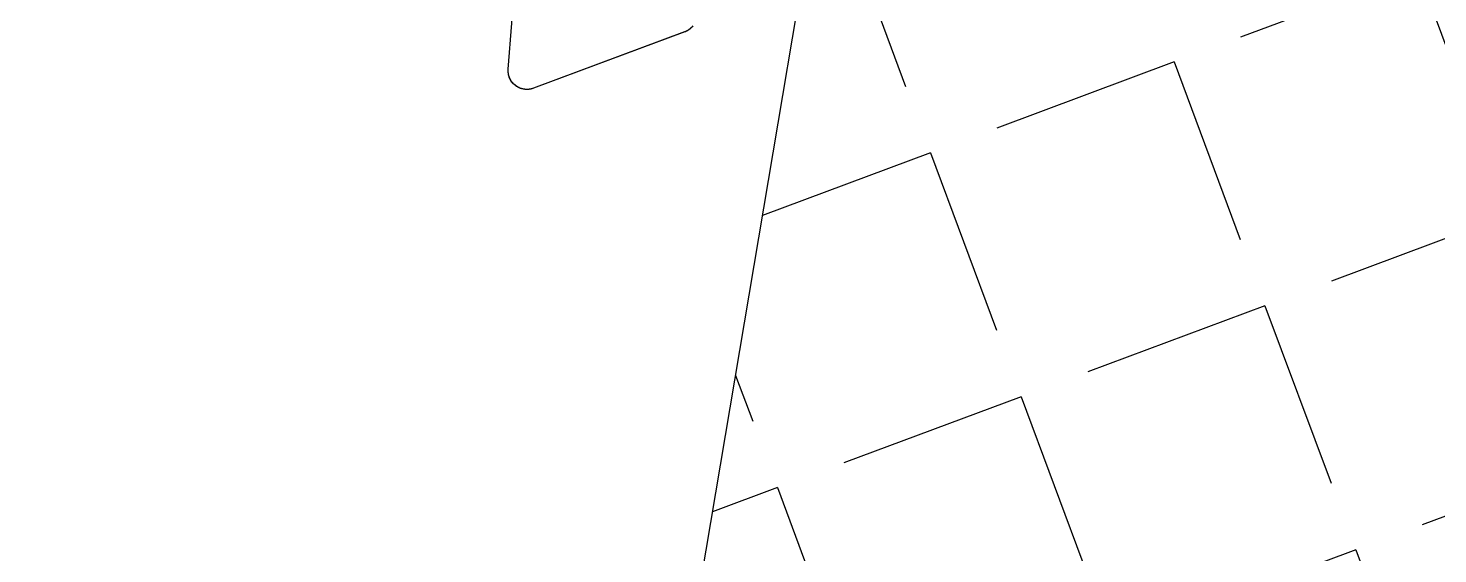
# Model space of a CAD drawing. Extents: x 12199666 to 24617114, y 1197707 to 2548648.
# Drawn here: x 12321446 to 12321460.9, y 1285271.43 to 1285276.98 of the extents above; entities that cross this region are included whole.
import ezdxf

# ---------------------------------------------------------------- set-up
doc = ezdxf.new("R2010")
doc.units = 0
doc.header["$LTSCALE"] = 10
doc.header["$MEASUREMENT"] = 0
doc.layers.add('TX-PLAN-T1-F11$0$_EDO-ALUMINIUM-SECTION', color=90, linetype='Continuous', lineweight=30)
for name, color, linetype in [('TX-PLAN-T1-F11$0$F-Alum', 4, 'Continuous'), ('TX-PLAN-T1-F11$0$F_MISC', 8, 'Continuous'), ('TX-PLAN-T1-F11$0$Hatch', 8, 'Continuous'), ('TX-PLAN-T1-F11$0$Hatch @ 1', 8, 'Continuous')]:
    doc.layers.add(name, color=color, linetype=linetype)

# ---------------------------------------------------------------- blocks, each defined once
blk = doc.blocks.new('TX-PLAN-T1-F11$0$A$C455C3A01-flat-3')
at = {"layer": 'TX-PLAN-T1-F11$0$Hatch @ 1'}
h = blk.add_hatch(dxfattribs=at)
h.set_pattern_fill('ACET-2D-M_SYNTHETIC-PISA', color=256, angle=3.877988115356716e-08, pattern_type=2)
h.set_pattern_definition([(90.00000003877987, (-33205.42495895415, -50428.68267056812), (-6.000000000000002, -4.061019290577003e-09), []), (90.00000003877987, (-33204.67495895415, -50428.68267056761), (-6.000000000000002, -4.061019290577003e-09), []), (90.00000003877987, (-33203.92495895415, -50428.6826705671), (-6.000000000000002, -4.061019290577003e-09), []), (90.00000003877987, (-33201.67495895415, -50428.68267056558), (-6.000000000000002, -4.061019290577003e-09), [])])
edge = h.paths.add_edge_path()
edge.add_line((-4.833974595538166, -1.000000003332389), (-6.62320507937693, -2.033012706437148))
edge.add_ellipse((-6.873205079682521, -1.600000004713365), major_axis=(0.0002120284116244875, 0.4999999550418579), ratio=0.9999999999999949, start_angle=180.024296706161, end_angle=210.0242967055074, ccw=False)
edge.add_line((-6.873205079333275, -2.100000004713365), (-6.899999998575367, -2.100000004727917))
edge.add_ellipse((-6.899999998924613, -1.600000004727917), major_axis=(0.0002120284116244875, 0.4999999550418579), ratio=0.9999999999999949, start_angle=90.02429670616112, end_angle=180.0242967061611, ccw=False)
edge.add_line((-7.399999998917338, -1.600000005069887), (-7.400000001085573, 1.599999994927202))
edge.add_ellipse((-6.900000001092849, 1.599999995269172), major_axis=(0.0002120284116244875, 0.4999999550418579), ratio=0.9999999999999949, start_angle=0.024296706161123893, end_angle=90.02429670616112, ccw=False)
edge.add_line((-6.900000001420267, 2.099999995269172), (-6.873205082178174, 2.099999995283724))
edge.add_ellipse((-6.873205081850756, 1.599999995291), major_axis=(0.0002120284116244875, 0.4999999550418579), ratio=0.9999999999999949, start_angle=330.0242967053823, end_angle=360.0242967053273, ccw=False)
edge.add_line((-6.623205082134518, 2.033012697349477), (-4.833974596891494, 0.9999999966676114))
edge.add_line((-4.833974596891494, 0.9999999966676114), (4.833974595538166, 1.000000003208697))
edge.add_line((4.833974595538166, 1.000000003215973), (6.62320507937693, 2.033012706320733))
edge.add_ellipse((6.873205079667969, 1.60000000459695), major_axis=(0.0002120284116244875, 0.4999999550418579), ratio=0.9999999999999949, start_angle=0.024296706161123893, end_angle=30.02429670550748, ccw=False)
edge.add_line((6.873205079333275, 2.10000000459695), (6.899999998575367, 2.100000004618778))
edge.add_ellipse((6.899999998910062, 1.600000004611502), major_axis=(0.0002120284116244875, 0.4999999550418579), ratio=0.9999999999999949, start_angle=270.0242966669742, end_angle=360.024296706161, ccw=False)
edge.add_line((7.399999998917338, 1.600000004953472), (7.400000001085573, -1.599999995043618))
edge.add_ellipse((6.900000001078297, -1.599999995385588), major_axis=(0.0002120284116244875, 0.4999999550418579), ratio=0.9999999999999949, start_angle=180.024296706161, end_angle=270.0242966669742, ccw=False)
edge.add_line((6.900000001420267, -2.099999995385588), (6.873205082178174, -2.09999999540014))
edge.add_ellipse((6.873205081828928, -1.599999995407416), major_axis=(0.0002120284116244875, 0.4999999550418579), ratio=0.9999999999999949, start_angle=150.0242967053824, end_angle=180.0242967053273, ccw=False)
edge.add_line((6.623205082134518, -2.033012697465892), (4.83397459689877, -0.9999999967840267))
edge.add_line((4.833974596891494, -0.9999999967840267), (-4.833974595538166, -1.000000003325113))
blk = doc.blocks.new('TX-PLAN-T1-F11$0$A$C455C3A01-flat-7')
at = {"layer": 'TX-PLAN-T1-F11$0$Hatch @ 1'}
h = blk.add_hatch(dxfattribs=at)
h.set_pattern_fill('ACET-2D-M_SYNTHETIC-PISA', color=256, angle=3.883087180672344e-08, pattern_type=2)
h.set_pattern_definition([(90.00000003883086, (-33205.42495850848, -50428.68267071641), (-6.000000000000002, -4.06635901923624e-09), []), (90.00000003883086, (-33204.67495850848, -50428.6826707159), (-6.000000000000002, -4.06635901923624e-09), []), (90.00000003883086, (-33203.92495850848, -50428.68267071539), (-6.000000000000002, -4.06635901923624e-09), []), (90.00000003883086, (-33201.67495850848, -50428.68267071386), (-6.000000000000002, -4.06635901923624e-09), [])])
edge = h.paths.add_edge_path()
edge.add_line((-4.833974595509062, -1.000000003303285), (-6.623205079333275, -2.033012706400768))
edge.add_ellipse((-6.873205079624313, -1.600000004691537), major_axis=(0.09602971687854733, 0.490691648061329), ratio=0.9999999999860073, start_angle=191.0729948928688, end_angle=221.0729948922675, ccw=False)
edge.add_line((-6.873205079282343, -2.100000004676986), (-6.899999998524436, -2.100000004691537))
edge.add_ellipse((-6.899999998866406, -1.600000004713365), major_axis=(0.09602971687854733, 0.490691648061329), ratio=0.9999999999860073, start_angle=101.07299489340028, end_angle=191.0729948928688, ccw=False)
edge.add_line((-7.399999998851854, -1.600000005040783), (-7.400000001005537, 1.599999994956306))
edge.add_ellipse((-6.900000001020089, 1.599999995298276), major_axis=(0.09602971687854733, 0.490691648061329), ratio=0.9999999999860073, start_angle=11.072994893702628, end_angle=101.07299489340028, ccw=False)
edge.add_line((-6.900000001347507, 2.099999995298276), (-6.873205082105414, 2.099999995312828))
edge.add_ellipse((-6.873205081777996, 1.599999995312828), major_axis=(0.09602971687854733, 0.490691648061329), ratio=0.9999999999860073, start_angle=341.07299489324885, end_angle=371.0729948937025, ccw=False)
edge.add_line((-6.623205082069035, 2.033012697371305), (-4.833974596847838, 0.9999999966894393))
edge.add_line((-4.833974596847838, 0.9999999966967152), (4.833974595450854, 1.000000003252353))
edge.add_line((4.833974595450854, 1.000000003245077), (6.623205079267791, 2.033012706349837))
edge.add_ellipse((6.873205079544277, 1.600000004626054), major_axis=(0.09602971687854733, 0.490691648061329), ratio=0.9999999999860073, start_angle=11.072994893702628, end_angle=41.072994892572694, ccw=False)
edge.add_line((6.873205079216859, 2.100000004626054), (6.899999998458952, 2.100000004647882))
edge.add_ellipse((6.89999999878637, 1.600000004647882), major_axis=(0.09602971687854733, 0.490691648061329), ratio=0.9999999999860073, start_angle=281.07299485421345, end_angle=371.0729948937025, ccw=False)
edge.add_line((7.399999998793646, 1.600000004989852), (7.40000000094733, -1.599999995007238))
edge.add_ellipse((6.900000000940054, -1.599999995356484), major_axis=(0.09602971687854733, 0.490691648061329), ratio=0.9999999999860073, start_angle=191.0729948928688, end_angle=281.07299485421345, ccw=False)
edge.add_line((6.900000001282024, -2.099999995341932), (6.873205082039931, -2.099999995356484))
edge.add_ellipse((6.873205081697961, -1.599999995378312), major_axis=(0.09602971687854733, 0.490691648061329), ratio=0.9999999999860073, start_angle=161.07299489211, end_angle=191.0729948928688, ccw=False)
edge.add_line((6.623205082003551, -2.033012697422237), (4.833974596796907, -0.999999996747647))
edge.add_line((4.833974596789631, -0.9999999967549229), (-4.833974595509062, -1.000000003310561))
blk = doc.blocks.new('TX-PLAN-T1-F11$0$A$C455C3A01-flat-11')
at = {"layer": 'TX-PLAN-T1-F11$0$Hatch @ 1'}
h = blk.add_hatch(dxfattribs=at)
h.set_pattern_fill('ACET-2D-M_SYNTHETIC-PISA', color=256, angle=3.897498910053585e-08, pattern_type=2)
h.set_pattern_definition([(90.00000003897499, (-33205.42495845535, -50428.6826705679), (-6.000000000000002, -4.081450946943785e-09), []), (90.00000003897499, (-33204.67495845535, -50428.68267056739), (-6.000000000000002, -4.081450946943785e-09), []), (90.00000003897499, (-33203.92495845535, -50428.68267056688), (-6.000000000000002, -4.081450946943785e-09), []), (90.00000003897499, (-33201.67495845535, -50428.68267056535), (-6.000000000000002, -4.081450946943785e-09), [])])
edge = h.paths.add_edge_path()
edge.add_line((-4.833974595465406, -1.000000003346941), (-6.623205079275067, -2.033012706458976))
edge.add_ellipse((-6.873205079551553, -1.600000004735193), major_axis=(-3.901019226759672e-06, 0.4999999999854481), ratio=0.9999999999848833, start_angle=179.9995530153119, end_angle=209.9995530150332, ccw=False)
edge.add_line((-6.873205079216859, -2.100000004735193), (-6.899999998458952, -2.100000004757021))
edge.add_ellipse((-6.899999998793646, -1.600000004749745), major_axis=(-3.901019226759672e-06, 0.4999999999854481), ratio=0.9999999999848833, start_angle=89.9995530153119, end_angle=179.9995530153119, ccw=False)
edge.add_line((-7.399999998793646, -1.600000005091715), (-7.400000000969158, 1.599999994905374))
edge.add_ellipse((-6.900000000969158, 1.599999995247344), major_axis=(-3.901019226759672e-06, 0.4999999999854481), ratio=0.9999999999848833, start_angle=359.9995530153119, end_angle=449.9995530153119, ccw=False)
edge.add_line((-6.900000001318404, 2.099999995247344), (-6.873205082076311, 2.099999995261896))
edge.add_ellipse((-6.873205081727065, 1.599999995269172), major_axis=(-3.901019226759672e-06, 0.4999999999854481), ratio=0.9999999999848833, start_angle=329.9995530152972, end_angle=359.9995530153119, ccw=False)
edge.add_line((-6.623205082039931, 2.033012697327649), (-4.83397459682601, 0.9999999966530595))
edge.add_line((-4.83397459682601, 0.9999999966530595), (4.83397459545813, 1.000000003230525))
edge.add_line((4.833974595465406, 1.000000003230525), (6.623205079275067, 2.033012706342561))
edge.add_ellipse((6.873205079566105, 1.600000004618778), major_axis=(-3.901019226759672e-06, 0.4999999999854481), ratio=0.9999999999848833, start_angle=359.9995530153119, end_angle=389.9995530157552, ccw=False)
edge.add_line((6.873205079224135, 2.100000004618778), (6.899999998466228, 2.100000004640606))
edge.add_ellipse((6.899999998808198, 1.60000000463333), major_axis=(-3.901019226759672e-06, 0.4999999999854481), ratio=0.9999999999848833, start_angle=269.999552976125, end_angle=359.9995530153119, ccw=False)
edge.add_line((7.399999998800922, 1.6000000049753), (7.400000000976434, -1.59999999502179))
edge.add_ellipse((6.900000000983709, -1.59999999536376), major_axis=(-3.901019226759672e-06, 0.4999999999854481), ratio=0.9999999999848833, start_angle=179.9995530153119, end_angle=269.999552976125, ccw=False)
edge.add_line((6.900000001325679, -2.09999999536376), (6.873205082083587, -2.099999995385588))
edge.add_ellipse((6.873205081741617, -1.599999995385588), major_axis=(-3.901019226759672e-06, 0.4999999999854481), ratio=0.9999999999848833, start_angle=149.9995530145751, end_angle=179.9995530153119, ccw=False)
edge.add_line((6.623205082039931, -2.033012697444065), (4.83397459682601, -0.9999999967694748))
edge.add_line((4.83397459682601, -0.9999999967694748), (-4.83397459545813, -1.000000003346941))
blk = doc.blocks.new('TX-PLAN-T1-F11$0$A$C455C3A01-flat-12')
at = {"layer": 'TX-PLAN-T1-F11$0$Hatch @ 1'}
h = blk.add_hatch(dxfattribs=at)
h.set_pattern_fill('ACET-2D-M_SYNTHETIC-PISA', color=256, angle=3.902684486345635e-08, pattern_type=2)
h.set_pattern_definition([(90.00000003902684, (-33205.42495895736, -50428.68267052685), (-6.000000000000002, -4.086881269801832e-09), []), (90.00000003902684, (-33204.67495895736, -50428.68267052634), (-6.000000000000002, -4.086881269801832e-09), []), (90.00000003902684, (-33203.92495895736, -50428.68267052584), (-6.000000000000002, -4.086881269801832e-09), []), (90.00000003902684, (-33201.67495895736, -50428.6826705243), (-6.000000000000002, -4.086881269801832e-09), [])])
edge = h.paths.add_edge_path()
edge.add_line((-4.83397459556727, -1.000000003332389), (-6.623205079406034, -2.033012706437148))
edge.add_ellipse((-6.873205079711624, -1.600000004727917), major_axis=(-0.4639863081902149, 0.1863241954488331), ratio=0.9999999999994007, start_angle=111.8790434517233, end_angle=141.8790434522037, ccw=False)
edge.add_line((-6.873205079355102, -2.100000004713365), (-6.899999998597195, -2.100000004735193))
edge.add_ellipse((-6.899999998953717, -1.600000004742469), major_axis=(-0.4639863081902149, 0.1863241954488331), ratio=0.9999999999994007, start_angle=21.879043451747123, end_angle=111.8790434517233, ccw=False)
edge.add_line((-7.399999998939165, -1.600000005077163), (-7.400000001121953, 1.599999994919926))
edge.add_ellipse((-6.900000001136505, 1.599999995261896), major_axis=(-0.4639863081902149, 0.1863241954488331), ratio=0.9999999999994007, start_angle=291.8790434517233, end_angle=381.879043451747, ccw=False)
edge.add_line((-6.900000001456647, 2.099999995261896), (-6.873205082214554, 2.099999995276448))
edge.add_ellipse((-6.873205081894412, 1.599999995283724), major_axis=(-0.4639863081902149, 0.1863241954488331), ratio=0.9999999999994007, start_angle=261.87904345137827, end_angle=291.8790434517233, ccw=False)
edge.add_line((-6.623205082170898, 2.033012697342201), (-4.833974596927874, 0.9999999966676114))
edge.add_line((-4.833974596927874, 0.9999999966676114), (4.833974595501786, 1.000000003252353))
edge.add_line((4.833974595501786, 1.000000003259629), (6.623205079340551, 2.033012706371665))
edge.add_ellipse((6.873205079631589, 1.600000004647882), major_axis=(-0.4639863081902149, 0.1863241954488331), ratio=0.9999999999994007, start_angle=291.8790434517233, end_angle=321.8790434517868, ccw=False)
edge.add_line((6.873205079296895, 2.100000004647882), (6.899999998538988, 2.10000000466971))
edge.add_ellipse((6.899999998873682, 1.600000004662434), major_axis=(-0.4639863081902149, 0.1863241954488331), ratio=0.9999999999994007, start_angle=201.8790434125602, end_angle=291.8790434517233, ccw=False)
edge.add_line((7.399999998880958, 1.600000005004404), (7.400000001063745, -1.599999994992686))
edge.add_ellipse((6.900000001049193, -1.599999995341932), major_axis=(-0.4639863081902149, 0.1863241954488331), ratio=0.9999999999994007, start_angle=111.8790434517233, end_angle=201.8790434125602, ccw=False)
edge.add_line((6.900000001398439, -2.09999999532738), (6.873205082156346, -2.099999995349208))
edge.add_ellipse((6.873205081799824, -1.59999999536376), major_axis=(-0.4639863081902149, 0.1863241954488331), ratio=0.9999999999994007, start_angle=81.87904345096138, end_angle=111.8790434517233, ccw=False)
edge.add_line((6.62320508211269, -2.033012697407685), (4.833974596869666, -0.999999996740371))
edge.add_line((4.833974596869666, -0.999999996740371), (-4.833974595559994, -1.000000003325113))
blk = doc.blocks.new('TX-PLAN-T1-F11$0$A$C31F16DB5')
at = {"layer": 'TX-PLAN-T1-F11$0$F-Alum'}
blk.add_lwpolyline([(-241.3484924819059, 353.6830274373087, -0.05218479379952305), (-241.3249240216537, 353.7173487924329, -0.08249638668467076), (-241.2747945179435, 353.7595858070445, -0.002914929769674215), (-241.2727821750304, 353.7607640833476), (-239.7984519963356, 354.612518045923, -0.09575615207576031), (-239.7267117904703, 354.6373273821546, -0.09869862810394282), (-239.6486317775416, 354.6330488281264, -0.08249638669839479), (-239.5886746944598, 354.6065520218863, -0.05218479361514464), (-239.5564326359163, 354.580210469011, -0.0439883394988709), (-239.5339787839184, 354.5532025206076, -0.03657129109421047), (-239.5191437962203, 354.5280308692772, -0.03475398212233146), (-239.5085870227049, 354.5023460936818, -0.02181846057225409), (-239.503818366371, 354.4855639898333, -0.02280645300429013), (-239.5004170433822, 354.4676483282556, -0.01361792043321869), (-239.4991695679928, 354.456827683246), (-239.2859171285963, 352.0271559148414, -0.009183178579747167)], format="xyb", dxfattribs=at)
at = {"layer": 'TX-PLAN-T1-F11$0$F-Alum', "flags": 128}
for points in [[(-241.33962027698, 353.6978090121002, -0.03657229268219876), (-241.3217795760575, 353.720948694684, -0.03475223038634113), (-241.3018715653307, 353.7403070700993, -0.02181961193776873), (-241.2880700248497, 353.750980806336, -0.02269948354705315), (-241.2727821710723, 353.76076408473), (-239.7984519923775, 354.6125180473491, -0.0001048804753503354), (-239.7983793592284, 354.6125599888501, -0.02280645349606008), (-239.7821863693389, 354.6209461086282, -0.02182096281117491), (-239.7660389478988, 354.6275574322963, -0.0347514795842322), (-239.7393184636458, 354.6351111114809, -0.03657129104806724), (-239.7103582310228, 354.6389832976447, -0.04398833899611197), (-239.6752493981476, 354.6379960813965, -0.05218479363533825), (-239.634621226156, 354.6288977639224, -0.08249638687109309), (-239.5767588116432, 354.598093972937, -0.0986986280114921), (-239.5251841707359, 354.5393159933765, -0.09869862815205552), (-239.5000895645207, 354.465254835045, -0.01059771562355322), (-239.4991695640347, 354.456827684643), (-239.2859171246382, 352.0271559161947, -0.07183586713311646)], [(-241.3377225733566, 353.7006298803926, -0.04398758772555024), (-241.3154036618507, 353.7277486738194, -0.03657229215635489), (-241.2934590805526, 353.7470404043734, -0.03105091859542079), (-241.2727821720036, 353.7607640847446), (-239.7984519933088, 354.6125180472764, -0.003696398787374085), (-239.7958806356619, 354.6139783321878, -0.02182096211269375), (-239.7802884056437, 354.6218097545525, -0.02280395241144955), (-239.7633300050366, 354.6285089870535, -0.02280645308467382), (-239.7458300147409, 354.6336363899927, -0.02182096265438189), (-239.7287148758041, 354.6370306260242, -0.03475147881119436), (-239.701042053217, 354.639323494589, -0.03657129136629538), (-239.6718765303231, 354.6375738752276, -0.04398833871528798), (-239.6376076451706, 354.6298765863785, -0.05218479334700167), (-239.599476161573, 354.6131607943562, -0.08249638666745342), (-239.5485895857419, 354.5718390208667, -0.09869862806726253), (-239.5092353021464, 354.5042665796382, -0.06084319066107486), (-239.4991695651988, 354.4568276845994), (-239.2859171255695, 352.0271559161074, -0.03762946727142721)], [(-241.3396675003896, 353.6977374810112, -0.03657129108573449), (-241.321837250769, 353.7208842107675, -0.03475147971501359), (-241.301938073404, 353.7402508079713, -0.0218209626932888), (-241.2881403010542, 353.7509311776839, -0.02280395160620044), (-241.2727843375615, 353.7607628331925), (-241.2727821738663, 353.7607640833185), (-239.7984519951715, 354.6125180459521, -0.02280332780061564), (-239.7822647920548, 354.6209099080179, -0.02182096263959344), (-239.7661202274467, 354.6275282043962, -0.03475147918066002), (-239.7394030077121, 354.6350934224492, -0.03657129103790793), (-239.7104444500728, 354.6389781149364, -0.04398833911438259), (-239.6753351939115, 354.6380060608089, -0.05218479354859937), (-239.6347030966281, 354.6289252898887, -0.08249638684980622), (-239.5768273846916, 354.5981464901006, -0.09869862797172796), (-239.5252273647784, 354.539390789042, -0.09869862808656865), (-239.5001007769461, 354.4653404749288, -0.01070569221079273), (-239.4991695668286, 354.4568276832315), (-239.2859171271994, 352.0271559147686, -0.07172734603275195)]]:
    blk.add_lwpolyline(points, format="xyb", dxfattribs=at)
at = {"layer": 'TX-PLAN-T1-F11$0$F_MISC', "rotation": 30.01599997489868}
for name, p in [('TX-PLAN-T1-F11$0$A$C455C3A01-flat-3', (-234.8821881026233, 353.1241283119189)), ('TX-PLAN-T1-F11$0$A$C455C3A01-flat-7', (-234.8821881035547, 353.1241283118898)), ('TX-PLAN-T1-F11$0$A$C455C3A01-flat-11', (-234.8821881054173, 353.1241283105219)), ('TX-PLAN-T1-F11$0$A$C455C3A01-flat-12', (-234.8821881065815, 353.1241283106383))]:
    blk.add_blockref(name, p, dxfattribs=at)
blk = doc.blocks.new('TX-PLAN-T1-F11$0$TY001')
at = {"layer": 'TX-PLAN-T1-F11$0$Hatch'}
h = blk.add_hatch(dxfattribs=at)
h.set_pattern_fill('ANGLE', color=256, scale=10, angle=30.01599999725287)
h.set_pattern_definition([(30.0159999972559, (7246.221578325145, 83575.31519770106), (-1.375665006031407, 2.381185795182857), [2, -0.7500000000000001]), (120.0160000000013, (7246.221578325145, 83575.31519770106), (-2.381185795182858, -1.375665006031407), [1.999999999999999, -0.7499999999999996])])
h.paths.add_polyline_path([(60.00000032735988, 120.9771403750929), (67.99996101413853, 120.9771446270752), (68.00000002421439, 47.58085556495644), (48.19380796328187, 36.13969821600767), (16.62201892351732, 36.13970411113405), (16.62202052539214, 44.13970411113405), (46.04924303735606, 44.1397041111195), (60, 52.19937255952391)])
blk.add_lwpolyline([(60.00000032735988, 120.9771403750929), (67.99996101413853, 120.9771446270752), (68.00000002421439, 47.58085556495644), (48.19380796328187, 36.13969821600767), (16.62201892351732, 36.13970411113405), (16.62202052539214, 44.13970411113405), (46.04924303735606, 44.1397041111195), (60, 52.19937255952391), (60.00000032735988, 120.9771403750929)], dxfattribs=at)
blk.add_blockref('TX-PLAN-T1-F11$0$A$C31F16DB5', (310.408990527736, -247.8873859157757))
blk = doc.blocks.new('TX-PLAN-T1-F11$0$A$C21521A5F')
at = {"rotation": 90}
blk.add_blockref('TX-PLAN-T1-F11$0$TY001', (388.7170751225203, 260.2197571247816, 0.0004146164392175001), dxfattribs=at)
blk = doc.blocks.new('TX-PLAN-T1-F11$0$标准层幕墙0118')
at = {"color": 3, "rotation": 90}
blk.add_blockref('TX-PLAN-T1-F11$0$A$C21521A5F', (22760.21984725795, 37461.28223098579, -0.0004146164392191675), dxfattribs=at)
blk = doc.blocks.new('TX-PLAN-T1-F11')
at = {"layer": 'TX-PLAN-T1-F11$0$_EDO-ALUMINIUM-SECTION', "rotation": 350.4236156863823}
blk.add_blockref('TX-PLAN-T1-F11$0$标准层幕墙0118', (12293055.45042718, 1251790.443008234), dxfattribs=at)

msp = doc.modelspace()

# ---------------------------------------------------------------- block references
msp.add_blockref('TX-PLAN-T1-F11', (0, 0))

doc.saveas('drawing.dxf')
